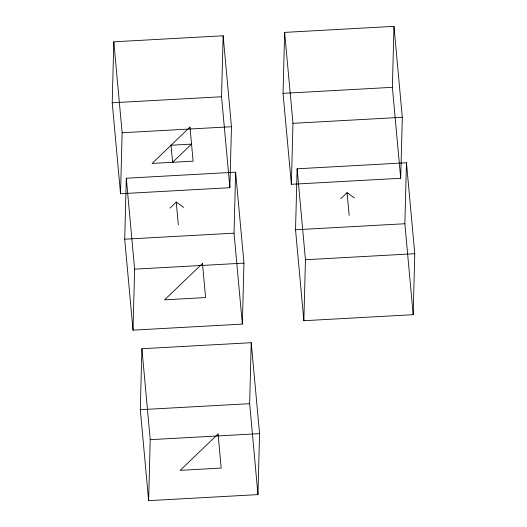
<?xml version="1.0" encoding="UTF-8"?>
<svg xmlns="http://www.w3.org/2000/svg" width="527" height="527" viewBox="0 0 527 527"><rect width="100%" height="100%" fill="white"/><g stroke="black" fill="none" stroke-linecap="round" stroke-linejoin="round"><path stroke-width="0.79" d="M112.218 102.791L113.812 41.811L223.145 35.777L231.465 126.717L229.871 187.698L120.538 193.732L112.218 102.791L221.551 96.757L223.145 35.777M120.538 193.732L122.139 132.745L113.812 41.811M124.701 239.199L126.296 178.218L235.628 172.184L243.955 263.125L242.354 324.105L133.028 330.139L124.701 239.199L234.034 233.165L235.628 172.184M133.028 330.139L134.622 269.159L126.296 178.218M140.307 409.71L141.901 348.729L251.234 342.695L259.561 433.635L257.96 494.616L148.634 500.65L140.307 409.71L249.64 403.675L251.234 342.695M148.634 500.65L150.228 439.67L141.901 348.729M283.045 93.365L284.646 32.384L393.972 26.35L402.299 117.29L400.704 178.271L291.372 184.305L283.045 93.365L392.378 87.33L393.972 26.35M291.372 184.305L292.966 123.325L284.646 32.384M295.535 229.772L297.129 168.792L406.462 162.757L414.782 253.698L413.188 314.678L303.855 320.712L295.535 229.772L404.861 223.744L406.462 162.757M303.855 320.712L305.449 259.732L297.129 168.792M169.931 208.139L176.249 202.078L183.6 207.388M340.765 198.719L347.076 192.658L354.427 197.961M122.139 132.745L231.465 126.717M292.966 123.325L402.299 117.29M134.622 269.159L243.955 263.125M305.449 259.732L414.782 253.698M150.228 439.67L259.561 433.635M392.378 87.33L400.704 178.271M404.861 223.744L413.188 314.678M347.076 192.658L349.157 215.391M221.551 96.757L229.871 187.698M234.034 233.165L242.354 324.105M249.64 403.675L257.96 494.616M176.249 202.078L178.324 224.818M189.983 127.06L152.105 163.423L193.106 161.163L189.983 127.06M191.545 144.115L172.606 162.296L171.044 145.241L191.545 144.115M202.467 263.474L164.589 299.837L205.589 297.571L202.467 263.474M218.073 433.984L180.194 470.347L221.195 468.081L218.073 433.984"/></g></svg>
